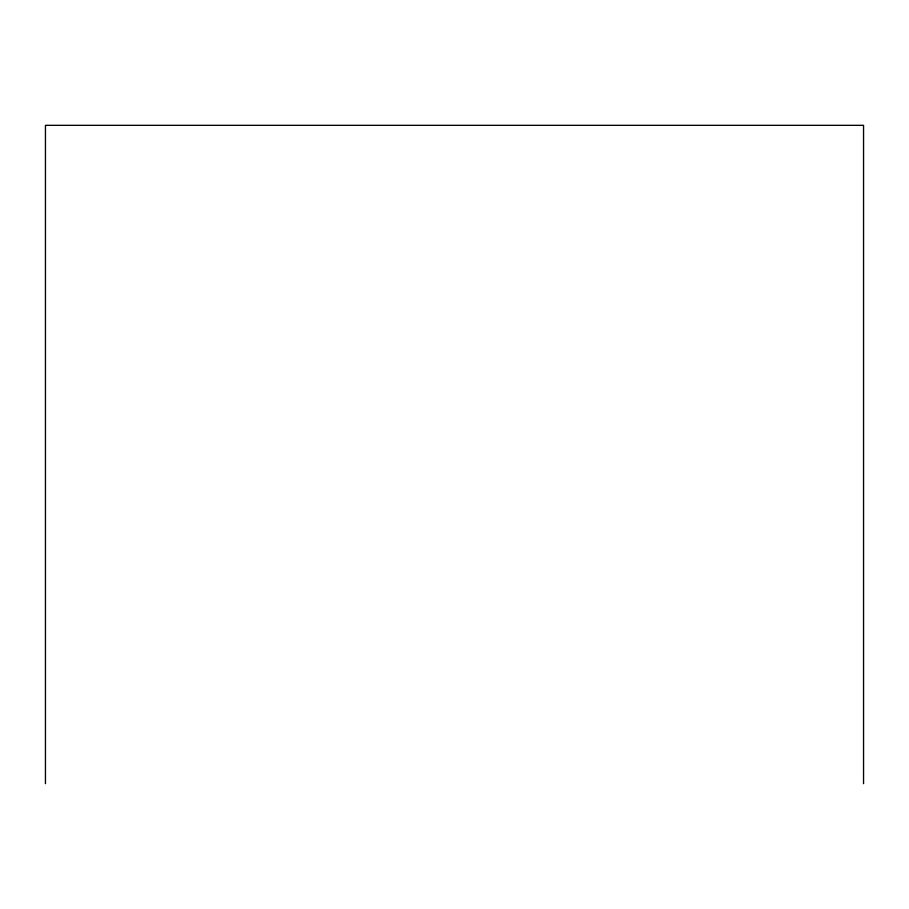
<?xml version="1.0" encoding="UTF-8"?>
<svg xmlns="http://www.w3.org/2000/svg" width="909" height="909" viewBox="0 0 909 909"><rect width="100%" height="100%" fill="white"/><g stroke="black" fill="none" stroke-linecap="round" stroke-linejoin="round"><path stroke-width="1.36" d="M863.55 783.672L863.55 125.328L45.45 125.328L45.45 783.672"/></g></svg>
